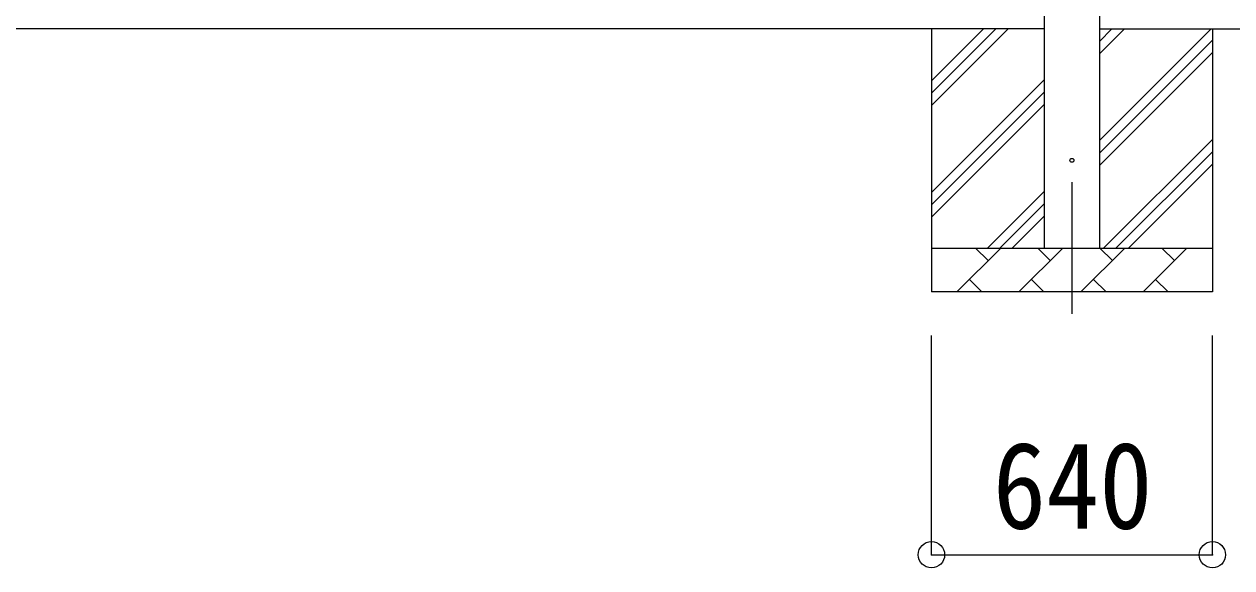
# Model space of a CAD drawing. Units: millimetres at full size, sheet at 1:60; details may follow other scales. Extents: x -16864 to 16864, y -11640 to 11640.
# Drawn here: x -9455 to -6703, y -8537 to -7297 of the extents above; entities that cross this region are included whole.
import ezdxf
from ezdxf.enums import TextEntityAlignment as Align

# ---------------------------------------------------------------- set-up
doc = ezdxf.new("R2010")
doc.units = ezdxf.units.MM
doc.header["$LTSCALE"] = 60
doc.header["$PDMODE"] = 32
doc.header["$PDSIZE"] = 60
doc.linetypes.add('CHAIN1', pattern=[8, 5, -1, 1, -1])
for name, color, linetype, lineweight in [('0-1_Defpoints', 7, 'CHAIN1', 9), ('0-2_TEXT1', 4, 'Continuous', 9), ('0-3_SHAPE', 7, 'Continuous', 9), ('0-8_TABLE1', 6, 'Continuous', 9)]:
    doc.layers.add(name, color=color, linetype=linetype, lineweight=lineweight)
doc.styles.add('ＭＳ ゴシック', font='')
doc.styles.get('ＭＳ ゴシック').set_extended_font_data('MS Gothic')

msp = doc.modelspace()

# ---------------------------------------------------------------- linework, layer by layer
at = {"layer": '0-1_Defpoints'}
msp.add_line((-7067.77, -7657.66), (-7067.77, -8006.66), dxfattribs=at)
at = {"layer": '0-2_TEXT1'}
for p, q in [((-7130.27, -7807.66), (-7130.27, -4307.66)), ((-7005.27, -4307.66), (-7005.27, -7807.66))]:
    msp.add_line(p, q, dxfattribs=at)
msp.add_circle((-7067.77, -7607.66), 4.5, dxfattribs=at)
at = {"layer": '0-3_SHAPE'}
for p, q in [((-7130.27, -7307.66), (-10478.27, -7307.66)), ((-7387.77, -7307.66), (-7387.77, -7907.66)), ((-7387.77, -7426.15), (-7269.29, -7307.66)), ((-7387.77, -7454.43), (-7241, -7307.66)), ((-7387.77, -7482.71), (-7212.72, -7307.66)), ((-7005.27, -7307.66), (-6235.27, -7307.66)), ((-7005.27, -7336.49), (-6976.44, -7307.66)), ((-7005.27, -7364.77), (-6948.16, -7307.66)), ((-7005.27, -7562.76), (-6750.17, -7307.66)), ((-6747.77, -7307.66), (-6747.77, -7907.66)), ((-7005.27, -7591.05), (-6747.77, -7333.55)), ((-7005.27, -7619.33), (-6747.77, -7361.83)), ((-7387.77, -7680.7), (-7130.27, -7423.2)), ((-7387.77, -7708.99), (-7130.27, -7451.49)), ((-7387.77, -7737.27), (-7130.27, -7479.77)), ((-6995.61, -7807.66), (-6747.77, -7559.82)), ((-6967.33, -7807.66), (-6747.77, -7588.11)), ((-6939.04, -7807.66), (-6747.77, -7616.39)), ((-7260.17, -7807.66), (-7130.27, -7677.76)), ((-7231.88, -7807.66), (-7130.27, -7706.05)), ((-7203.6, -7807.66), (-7130.27, -7734.33)), ((-7387.77, -7807.66), (-6747.77, -7807.66)), ((-7329.9, -7907.66), (-7229.9, -7807.66)), ((-7258.45, -7836.22), (-7287.01, -7807.66)), ((-7188.48, -7907.66), (-7088.48, -7807.66)), ((-7117.03, -7836.22), (-7145.58, -7807.66)), ((-7047.06, -7907.66), (-6947.06, -7807.66)), ((-6975.61, -7836.22), (-7004.16, -7807.66)), ((-6905.64, -7907.66), (-6805.64, -7807.66)), ((-6834.19, -7836.22), (-6862.74, -7807.66)), ((-7301.35, -7879.11), (-7272.79, -7907.66)), ((-7159.92, -7879.11), (-7131.37, -7907.66)), ((-7018.5, -7879.11), (-6989.95, -7907.66)), ((-6877.08, -7879.11), (-6848.53, -7907.66)), ((-6747.77, -7907.66), (-7387.77, -7907.66))]:
    msp.add_line(p, q, dxfattribs=at)
at = {"layer": '0-8_TABLE1'}
for p, q in [((-7387.77, -8506.66), (-7387.77, -8006.66)), ((-6747.77, -8506.66), (-6747.77, -8006.66)), ((-7387.77, -8506.66), (-6747.77, -8506.66))]:
    msp.add_line(p, q, dxfattribs=at)
for p in [(-7387.77, -8506.66), (-6747.77, -8506.66)]:
    msp.add_point(p, dxfattribs=at)

# ---------------------------------------------------------------- texts
at = {"layer": '0-8_TABLE1', "color": 7, "style": 'ＭＳ ゴシック', "width": 0.9}
msp.add_text('640', height=197.9, dxfattribs=at).set_placement((-7247.77, -8506.66), align=Align.BOTTOM_LEFT)

doc.saveas('drawing.dxf')
